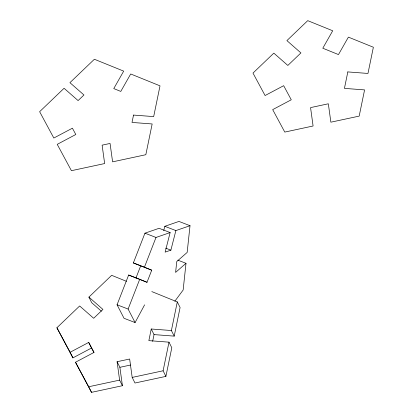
<?xml version="1.0" encoding="UTF-8"?>
<svg xmlns="http://www.w3.org/2000/svg" width="413" height="413" viewBox="0 0 413 413"><rect width="100%" height="100%" fill="white"/><g stroke="black" fill="none" stroke-linecap="round" stroke-linejoin="round"><path stroke-width="0.62" d="M177.853 260.154L186 263.303L183.145 290.034L174.818 301.247M163.734 230.588L164.828 226.309L178.958 221.425L190.016 225.699L187.161 252.431L176.764 261.537L175.602 272.41L186 263.303M151.246 329.001L154.049 334.597L174.198 336.125L171.395 330.529L151.246 329.001L148.85 340.637L169 342.165L171.798 347.761L165.902 376.377L134.989 383.016L132.186 377.42L129.656 359.021L117.08 361.721L119.615 380.115L122.418 385.711L91.505 392.35L75.491 362.242L94.076 352.397L88.702 342.429L70.117 352.268L72.92 357.865L91.505 348.025L88.702 342.429M152.66 341.334L154.049 334.597M165.902 376.377L163.104 370.781L169 342.165M171.395 330.529L177.291 301.913L151.798 291.583M174.198 336.125L180.094 307.509L177.291 301.913M144.607 304.84L135.087 322.558L124.029 318.284L117.06 304.784L128.649 275.032L147.013 282.291L151.726 270.19L133.363 262.931L144.948 233.18L159.077 228.296L170.135 232.571L165.138 252.131L170.884 250.144L175.881 230.583L190.016 225.699M135.954 278.016L140.668 265.915M135.087 322.558L128.118 309.053L139.708 279.302L128.649 275.032M151.726 270.19L144.421 267.206L156.006 237.454L170.135 232.571M72.92 357.865L56.906 327.757L79.657 305.971L93.674 318.284L102.93 309.425L88.909 297.107L111.66 275.321L126.481 281.325M117.08 361.721L119.884 367.317L130.57 365.02M75.491 362.242L88.702 386.754L119.615 380.115M132.186 377.42L163.104 370.781M164.828 226.309L175.881 230.583M144.948 233.18L156.006 237.454M165.644 248.12L170.884 250.144M133.363 262.931L144.421 267.206M117.06 304.784L128.118 309.053M139.708 279.302L147.013 282.291M101.381 311.201L91.712 302.703L88.909 297.107M91.505 348.025L93.89 352.454M56.906 327.757L70.117 352.268M88.702 386.754L91.505 392.35M119.884 367.317L122.418 385.711M133.528 115.072L132.01 122.434L152.16 123.962L145.825 154.715L112.599 161.85L110.064 143.45L102.114 145.154L104.649 163.553L71.423 170.688L57.226 144.344L75.811 134.499L72.409 128.19L53.829 138.035L39.633 111.691L64.082 88.274L78.098 100.591L83.953 94.985L69.931 82.672L94.381 59.255L123.688 71.129L113.771 88.583L120.787 91.428L130.704 73.973L160.012 85.847L153.677 116.6L133.528 115.072M347.823 71.919L344.432 88.377L364.581 89.9L359.181 116.11L330.87 122.186L328.335 103.787L310.561 107.607L313.09 126.001L284.779 132.083L272.683 109.631L291.263 99.786L283.669 85.692L265.084 95.537L252.988 73.086L273.824 53.132L287.84 65.445L300.922 52.916L286.906 40.603L307.737 20.65L332.713 30.768L322.796 48.223L338.474 54.578L348.396 37.124L373.367 47.242L367.973 73.447L347.823 71.919"/></g></svg>
